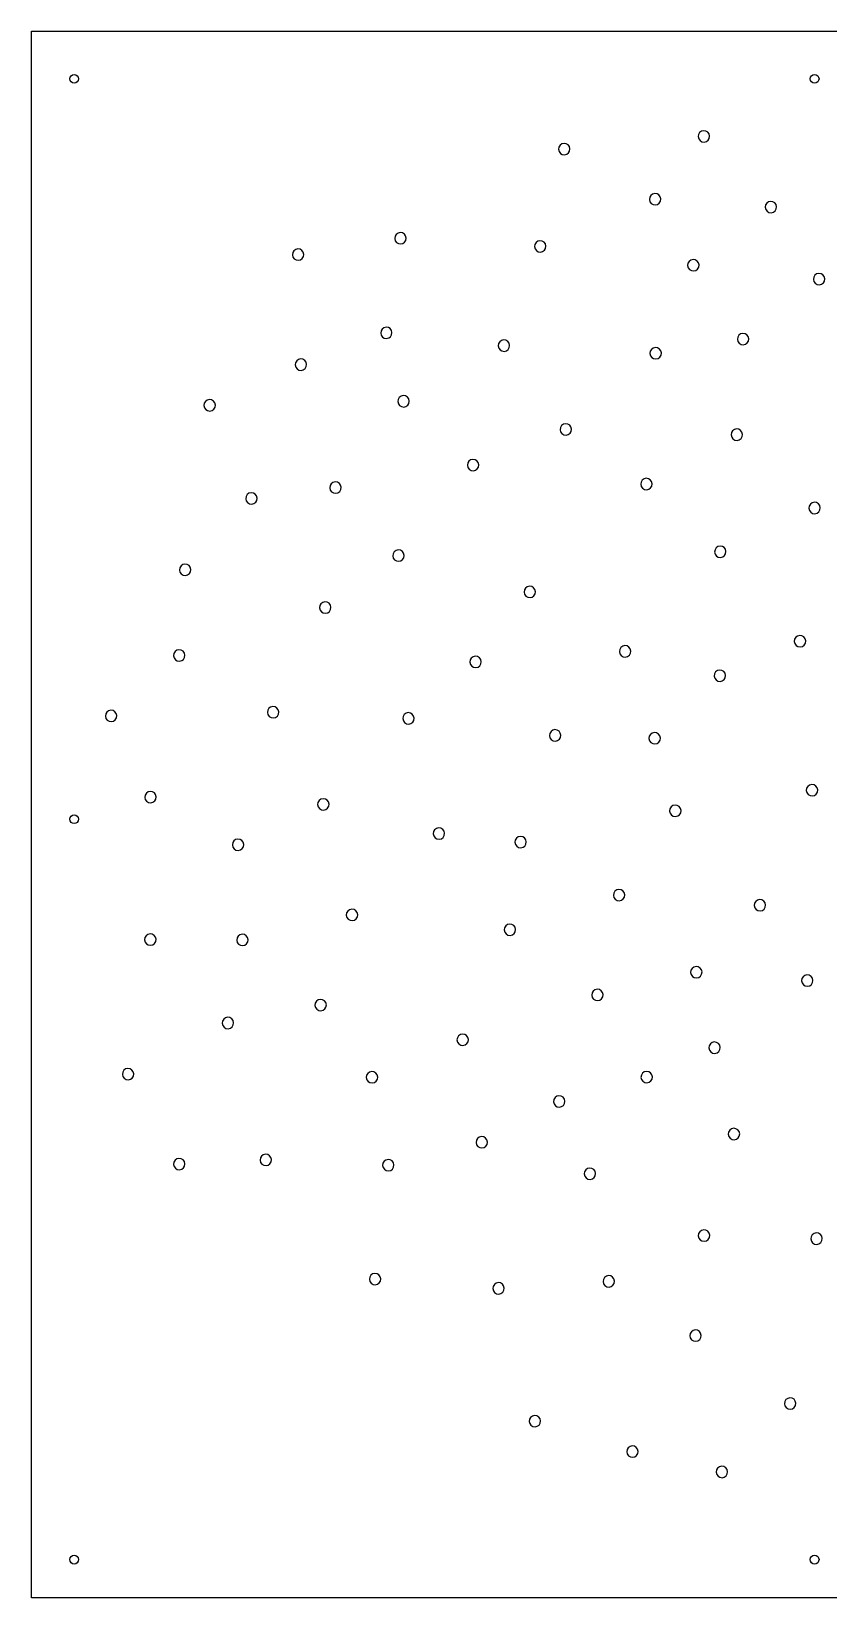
# Model space of a CAD drawing. Header units: millimetres. Extents: x -2422 to -1324, y 1673 to 2771.
# Drawn here: x -2422 to -1863, y 1673 to 2771 of the extents above; entities that cross this region are included whole.
import ezdxf

# ---------------------------------------------------------------- set-up
doc = ezdxf.new("R2010")
doc.units = ezdxf.units.MM
doc.header["$MEASUREMENT"] = 0
doc.layers.add('Make2D$visible$lines$EXPORTS', color=178, linetype='Continuous', true_color=0x000000)

msp = doc.modelspace()

# ---------------------------------------------------------------- linework, layer by layer
at = {"layer": 'Make2D$visible$lines$EXPORTS'}
msp.add_lwpolyline([(-2422, 1672.9), (-2422, 2771.1), (-1323.8, 2771.1), (-1323.8, 1672.9)], close=True, dxfattribs=at)
for centre in [(-2392, 2737.8, 952.1), (-1872.9, 2737.8, 952.1), (-2392, 2218.7, 952.1), (-2392, 1699.6, 952.1), (-1872.9, 1699.6, 952.1)]:
    msp.add_circle(centre, 3.12, dxfattribs=at)
for points in [[(-2052.4, 2688.4, 952.1), (-2052.5, 2690.6, 952.1), (-2050.7, 2692.4, 952.1), (-2048.5, 2692.5, 952.1), (-2046.3, 2692.6, 952.1), (-2044.5, 2690.9, 952.1), (-2044.4, 2688.7, 952.1), (-2044.3, 2686.5, 952.1), (-2046, 2684.6, 952.1), (-2048.2, 2684.5, 952.1), (-2050.4, 2684.4, 952.1), (-2052.3, 2686.1, 952.1), (-2052.4, 2688.4, 952.1)], [(-1954.5, 2697.3, 952.1), (-1954.6, 2699.5, 952.1), (-1952.9, 2701.3, 952.1), (-1950.7, 2701.4, 952.1), (-1948.5, 2701.5, 952.1), (-1946.6, 2699.8, 952.1), (-1946.5, 2697.6, 952.1), (-1946.4, 2695.4, 952.1), (-1948.1, 2693.5, 952.1), (-1950.3, 2693.4, 952.1), (-1952.5, 2693.3, 952.1), (-1954.4, 2695.1, 952.1), (-1954.5, 2697.3, 952.1)], [(-1988.7, 2653.2, 952.1), (-1988.8, 2655.4, 952.1), (-1987.1, 2657.3, 952.1), (-1984.9, 2657.4, 952.1), (-1982.7, 2657.5, 952.1), (-1980.8, 2655.8, 952.1), (-1980.7, 2653.6, 952.1), (-1980.6, 2651.4, 952.1), (-1982.4, 2649.5, 952.1), (-1984.6, 2649.4, 952.1), (-1986.8, 2649.3, 952.1), (-1988.6, 2651, 952.1), (-1988.7, 2653.2, 952.1)], [(-1907.5, 2647.8, 952.1), (-1907.6, 2650, 952.1), (-1905.9, 2651.8, 952.1), (-1903.7, 2651.9, 952.1), (-1901.5, 2652, 952.1), (-1899.6, 2650.3, 952.1), (-1899.5, 2648.1, 952.1), (-1899.4, 2645.9, 952.1), (-1901.1, 2644, 952.1), (-1903.3, 2643.9, 952.1), (-1905.5, 2643.8, 952.1), (-1907.4, 2645.5, 952.1), (-1907.5, 2647.8, 952.1)], [(-2167.2, 2625.8, 952.1), (-2167.3, 2628, 952.1), (-2165.6, 2629.9, 952.1), (-2163.4, 2630, 952.1), (-2161.2, 2630.1, 952.1), (-2159.3, 2628.4, 952.1), (-2159.2, 2626.1, 952.1), (-2159.1, 2623.9, 952.1), (-2160.9, 2622.1, 952.1), (-2163.1, 2622, 952.1), (-2165.3, 2621.9, 952.1), (-2167.1, 2623.6, 952.1), (-2167.2, 2625.8, 952.1)], [(-2239, 2614.4, 952.1), (-2239.1, 2616.6, 952.1), (-2237.3, 2618.5, 952.1), (-2235.1, 2618.6, 952.1), (-2232.9, 2618.7, 952.1), (-2231.1, 2616.9, 952.1), (-2231, 2614.7, 952.1), (-2230.9, 2612.5, 952.1), (-2232.6, 2610.7, 952.1), (-2234.8, 2610.6, 952.1), (-2237, 2610.5, 952.1), (-2238.9, 2612.2, 952.1), (-2239, 2614.4, 952.1)], [(-2069.2, 2620.2, 952.1), (-2069.3, 2622.4, 952.1), (-2067.6, 2624.2, 952.1), (-2065.4, 2624.3, 952.1), (-2063.2, 2624.4, 952.1), (-2061.3, 2622.7, 952.1), (-2061.2, 2620.5, 952.1), (-2061.1, 2618.3, 952.1), (-2062.9, 2616.4, 952.1), (-2065.1, 2616.3, 952.1), (-2067.3, 2616.2, 952.1), (-2069.1, 2617.9, 952.1), (-2069.2, 2620.2, 952.1)], [(-1961.9, 2606.9, 952.1), (-1962, 2609.1, 952.1), (-1960.3, 2611, 952.1), (-1958.1, 2611.1, 952.1), (-1955.9, 2611.2, 952.1), (-1954, 2609.5, 952.1), (-1953.9, 2607.3, 952.1), (-1953.8, 2605.1, 952.1), (-1955.5, 2603.2, 952.1), (-1957.7, 2603.1, 952.1), (-1959.9, 2603, 952.1), (-1961.8, 2604.7, 952.1), (-1961.9, 2606.9, 952.1)], [(-1873.7, 2597.2, 952.1), (-1873.8, 2599.4, 952.1), (-1872.1, 2601.3, 952.1), (-1869.9, 2601.4, 952.1), (-1867.7, 2601.5, 952.1), (-1865.8, 2599.8, 952.1), (-1865.7, 2597.6, 952.1), (-1865.6, 2595.3, 952.1), (-1867.3, 2593.5, 952.1), (-1869.5, 2593.4, 952.1), (-1871.7, 2593.3, 952.1), (-1873.6, 2595, 952.1), (-1873.7, 2597.2, 952.1)], [(-2177.1, 2559.5, 952.1), (-2177.2, 2561.7, 952.1), (-2175.5, 2563.6, 952.1), (-2173.3, 2563.7, 952.1), (-2171.1, 2563.8, 952.1), (-2169.2, 2562.1, 952.1), (-2169.2, 2559.9, 952.1), (-2169.1, 2557.7, 952.1), (-2170.8, 2555.8, 952.1), (-2173, 2555.7, 952.1), (-2175.2, 2555.6, 952.1), (-2177, 2557.3, 952.1), (-2177.1, 2559.5, 952.1)], [(-1927, 2555.2, 952.1), (-1927.1, 2557.4, 952.1), (-1925.4, 2559.2, 952.1), (-1923.2, 2559.3, 952.1), (-1921, 2559.4, 952.1), (-1919.1, 2557.7, 952.1), (-1919, 2555.5, 952.1), (-1919, 2553.3, 952.1), (-1920.7, 2551.4, 952.1), (-1922.9, 2551.3, 952.1), (-1925.1, 2551.2, 952.1), (-1926.9, 2553, 952.1), (-1927, 2555.2, 952.1)], [(-2094.7, 2550.6, 952.1), (-2094.8, 2552.8, 952.1), (-2093.1, 2554.6, 952.1), (-2090.9, 2554.7, 952.1), (-2088.7, 2554.8, 952.1), (-2086.8, 2553.1, 952.1), (-2086.7, 2550.9, 952.1), (-2086.6, 2548.7, 952.1), (-2088.3, 2546.8, 952.1), (-2090.5, 2546.7, 952.1), (-2092.7, 2546.7, 952.1), (-2094.6, 2548.4, 952.1), (-2094.7, 2550.6, 952.1)], [(-1988.3, 2545.2, 952.1), (-1988.4, 2547.4, 952.1), (-1986.7, 2549.3, 952.1), (-1984.5, 2549.4, 952.1), (-1982.3, 2549.5, 952.1), (-1980.4, 2547.8, 952.1), (-1980.3, 2545.6, 952.1), (-1980.2, 2543.4, 952.1), (-1981.9, 2541.5, 952.1), (-1984.2, 2541.4, 952.1), (-1986.4, 2541.3, 952.1), (-1988.2, 2543, 952.1), (-1988.3, 2545.2, 952.1)], [(-2237, 2537.2, 952.1), (-2237.1, 2539.4, 952.1), (-2235.4, 2541.3, 952.1), (-2233.2, 2541.4, 952.1), (-2231, 2541.5, 952.1), (-2229.1, 2539.8, 952.1), (-2229, 2537.6, 952.1), (-2229, 2535.4, 952.1), (-2230.7, 2533.5, 952.1), (-2232.9, 2533.4, 952.1), (-2235.1, 2533.3, 952.1), (-2236.9, 2535, 952.1), (-2237, 2537.2, 952.1)], [(-2165.1, 2511.5, 952.1), (-2165.2, 2513.7, 952.1), (-2163.5, 2515.6, 952.1), (-2161.3, 2515.7, 952.1), (-2159, 2515.8, 952.1), (-2157.2, 2514, 952.1), (-2157.1, 2511.8, 952.1), (-2157, 2509.6, 952.1), (-2158.7, 2507.8, 952.1), (-2160.9, 2507.7, 952.1), (-2163.1, 2507.6, 952.1), (-2165, 2509.3, 952.1), (-2165.1, 2511.5, 952.1)], [(-2301, 2508.8, 952.1), (-2301.1, 2511, 952.1), (-2299.4, 2512.8, 952.1), (-2297.2, 2512.9, 952.1), (-2295, 2513, 952.1), (-2293.1, 2511.3, 952.1), (-2293, 2509.1, 952.1), (-2292.9, 2506.9, 952.1), (-2294.6, 2505, 952.1), (-2296.8, 2504.9, 952.1), (-2299.1, 2504.8, 952.1), (-2300.9, 2506.5, 952.1), (-2301, 2508.8, 952.1)], [(-2051.3, 2491.8, 952.1), (-2051.4, 2494, 952.1), (-2049.6, 2495.9, 952.1), (-2047.4, 2496, 952.1), (-2045.2, 2496.1, 952.1), (-2043.4, 2494.4, 952.1), (-2043.3, 2492.2, 952.1), (-2043.2, 2490, 952.1), (-2044.9, 2488.1, 952.1), (-2047.1, 2488, 952.1), (-2049.3, 2487.9, 952.1), (-2051.2, 2489.6, 952.1), (-2051.3, 2491.8, 952.1)], [(-1931.4, 2488.2, 952.1), (-1931.5, 2490.4, 952.1), (-1929.8, 2492.2, 952.1), (-1927.6, 2492.3, 952.1), (-1925.4, 2492.4, 952.1), (-1923.5, 2490.7, 952.1), (-1923.4, 2488.5, 952.1), (-1923.3, 2486.3, 952.1), (-1925, 2484.4, 952.1), (-1927.2, 2484.3, 952.1), (-1929.4, 2484.2, 952.1), (-1931.3, 2486, 952.1), (-1931.4, 2488.2, 952.1)], [(-2116.3, 2466.9, 952.1), (-2116.4, 2469.1, 952.1), (-2114.7, 2470.9, 952.1), (-2112.5, 2471, 952.1), (-2110.3, 2471.1, 952.1), (-2108.4, 2469.4, 952.1), (-2108.3, 2467.2, 952.1), (-2108.2, 2465, 952.1), (-2109.9, 2463.1, 952.1), (-2112.1, 2463, 952.1), (-2114.3, 2462.9, 952.1), (-2116.2, 2464.6, 952.1), (-2116.3, 2466.9, 952.1)], [(-2212.8, 2451, 952.1), (-2212.9, 2453.2, 952.1), (-2211.2, 2455.1, 952.1), (-2209, 2455.2, 952.1), (-2206.7, 2455.3, 952.1), (-2204.9, 2453.6, 952.1), (-2204.8, 2451.4, 952.1), (-2204.7, 2449.2, 952.1), (-2206.4, 2447.3, 952.1), (-2208.6, 2447.2, 952.1), (-2210.8, 2447.1, 952.1), (-2212.7, 2448.8, 952.1), (-2212.8, 2451, 952.1)], [(-1994.7, 2453.5, 952.1), (-1994.8, 2455.7, 952.1), (-1993.1, 2457.6, 952.1), (-1990.9, 2457.7, 952.1), (-1988.7, 2457.8, 952.1), (-1986.9, 2456.1, 952.1), (-1986.8, 2453.8, 952.1), (-1986.7, 2451.6, 952.1), (-1988.4, 2449.8, 952.1), (-1990.6, 2449.7, 952.1), (-1992.8, 2449.6, 952.1), (-1994.7, 2451.3, 952.1), (-1994.7, 2453.5, 952.1)], [(-2271.7, 2443.4, 952.1), (-2271.8, 2445.6, 952.1), (-2270.1, 2447.5, 952.1), (-2267.9, 2447.6, 952.1), (-2265.7, 2447.7, 952.1), (-2263.8, 2446, 952.1), (-2263.7, 2443.8, 952.1), (-2263.6, 2441.6, 952.1), (-2265.3, 2439.7, 952.1), (-2267.5, 2439.6, 952.1), (-2269.7, 2439.5, 952.1), (-2271.6, 2441.2, 952.1), (-2271.7, 2443.4, 952.1)], [(-1876.9, 2436.7, 952.1), (-1877, 2438.9, 952.1), (-1875.2, 2440.8, 952.1), (-1873, 2440.9, 952.1), (-1870.8, 2441, 952.1), (-1869, 2439.3, 952.1), (-1868.9, 2437.1, 952.1), (-1868.8, 2434.9, 952.1), (-1870.5, 2433, 952.1), (-1872.7, 2432.9, 952.1), (-1874.9, 2432.8, 952.1), (-1876.8, 2434.5, 952.1), (-1876.9, 2436.7, 952.1)], [(-2168.6, 2403.3, 952.1), (-2168.7, 2405.5, 952.1), (-2167, 2407.4, 952.1), (-2164.8, 2407.5, 952.1), (-2162.6, 2407.6, 952.1), (-2160.7, 2405.9, 952.1), (-2160.6, 2403.6, 952.1), (-2160.5, 2401.4, 952.1), (-2162.3, 2399.6, 952.1), (-2164.5, 2399.5, 952.1), (-2166.7, 2399.4, 952.1), (-2168.5, 2401.1, 952.1), (-2168.6, 2403.3, 952.1)], [(-1943, 2406, 952.1), (-1943, 2408.2, 952.1), (-1941.3, 2410.1, 952.1), (-1939.1, 2410.2, 952.1), (-1936.9, 2410.3, 952.1), (-1935.1, 2408.6, 952.1), (-1935, 2406.4, 952.1), (-1934.9, 2404.2, 952.1), (-1936.6, 2402.3, 952.1), (-1938.8, 2402.2, 952.1), (-1941, 2402.1, 952.1), (-1942.9, 2403.8, 952.1), (-1943, 2406, 952.1)], [(-2318.2, 2393.4, 952.1), (-2318.2, 2395.6, 952.1), (-2316.5, 2397.5, 952.1), (-2314.3, 2397.6, 952.1), (-2312.1, 2397.7, 952.1), (-2310.3, 2396, 952.1), (-2310.2, 2393.8, 952.1), (-2310.1, 2391.5, 952.1), (-2311.8, 2389.7, 952.1), (-2314, 2389.6, 952.1), (-2316.2, 2389.5, 952.1), (-2318.1, 2391.2, 952.1), (-2318.2, 2393.4, 952.1)], [(-2076.6, 2377.9, 952.1), (-2076.7, 2380.1, 952.1), (-2075, 2382, 952.1), (-2072.8, 2382.1, 952.1), (-2070.6, 2382.2, 952.1), (-2068.7, 2380.4, 952.1), (-2068.6, 2378.2, 952.1), (-2068.5, 2376, 952.1), (-2070.2, 2374.2, 952.1), (-2072.4, 2374.1, 952.1), (-2074.6, 2374, 952.1), (-2076.5, 2375.7, 952.1), (-2076.6, 2377.9, 952.1)], [(-2220, 2366.9, 952.1), (-2220.1, 2369.1, 952.1), (-2218.4, 2371, 952.1), (-2216.2, 2371.1, 952.1), (-2214, 2371.2, 952.1), (-2212.1, 2369.5, 952.1), (-2212, 2367.3, 952.1), (-2211.9, 2365.1, 952.1), (-2213.6, 2363.2, 952.1), (-2215.8, 2363.1, 952.1), (-2218, 2363, 952.1), (-2219.9, 2364.7, 952.1), (-2220, 2366.9, 952.1)], [(-2009.7, 2336.2, 952.1), (-2009.8, 2338.4, 952.1), (-2008.1, 2340.3, 952.1), (-2005.9, 2340.4, 952.1), (-2003.7, 2340.5, 952.1), (-2001.8, 2338.8, 952.1), (-2001.7, 2336.6, 952.1), (-2001.6, 2334.4, 952.1), (-2003.3, 2332.5, 952.1), (-2005.6, 2332.4, 952.1), (-2007.8, 2332.3, 952.1), (-2009.6, 2334, 952.1), (-2009.7, 2336.2, 952.1)], [(-1887.1, 2343.4, 952.1), (-1887.2, 2345.6, 952.1), (-1885.5, 2347.4, 952.1), (-1883.3, 2347.5, 952.1), (-1881.1, 2347.6, 952.1), (-1879.2, 2345.9, 952.1), (-1879.1, 2343.7, 952.1), (-1879, 2341.5, 952.1), (-1880.7, 2339.6, 952.1), (-1882.9, 2339.5, 952.1), (-1885.2, 2339.4, 952.1), (-1887, 2341.2, 952.1), (-1887.1, 2343.4, 952.1)], [(-2322.3, 2333.3, 952.1), (-2322.4, 2335.5, 952.1), (-2320.7, 2337.4, 952.1), (-2318.5, 2337.5, 952.1), (-2316.3, 2337.6, 952.1), (-2314.4, 2335.8, 952.1), (-2314.3, 2333.6, 952.1), (-2314.2, 2331.4, 952.1), (-2315.9, 2329.6, 952.1), (-2318.1, 2329.5, 952.1), (-2320.3, 2329.4, 952.1), (-2322.2, 2331.1, 952.1), (-2322.3, 2333.3, 952.1)], [(-2114.6, 2328.8, 952.1), (-2114.7, 2331, 952.1), (-2113, 2332.9, 952.1), (-2110.8, 2333, 952.1), (-2108.6, 2333.1, 952.1), (-2106.7, 2331.4, 952.1), (-2106.6, 2329.1, 952.1), (-2106.5, 2326.9, 952.1), (-2108.2, 2325.1, 952.1), (-2110.4, 2325, 952.1), (-2112.6, 2324.9, 952.1), (-2114.5, 2326.6, 952.1), (-2114.6, 2328.8, 952.1)], [(-1943.3, 2319.1, 952.1), (-1943.4, 2321.3, 952.1), (-1941.7, 2323.2, 952.1), (-1939.5, 2323.3, 952.1), (-1937.3, 2323.4, 952.1), (-1935.4, 2321.7, 952.1), (-1935.3, 2319.5, 952.1), (-1935.2, 2317.3, 952.1), (-1936.9, 2315.4, 952.1), (-1939.1, 2315.3, 952.1), (-1941.3, 2315.2, 952.1), (-1943.2, 2316.9, 952.1), (-1943.3, 2319.1, 952.1)], [(-2256.5, 2293.6, 952.1), (-2256.6, 2295.8, 952.1), (-2254.9, 2297.6, 952.1), (-2252.7, 2297.7, 952.1), (-2250.5, 2297.8, 952.1), (-2248.6, 2296.1, 952.1), (-2248.5, 2293.9, 952.1), (-2248.4, 2291.7, 952.1), (-2250.1, 2289.8, 952.1), (-2252.3, 2289.7, 952.1), (-2254.6, 2289.6, 952.1), (-2256.4, 2291.4, 952.1), (-2256.5, 2293.6, 952.1)], [(-2370.1, 2290.9, 952.1), (-2370.2, 2293.1, 952.1), (-2368.5, 2295, 952.1), (-2366.3, 2295.1, 952.1), (-2364, 2295.2, 952.1), (-2362.2, 2293.5, 952.1), (-2362.1, 2291.3, 952.1), (-2362, 2289.1, 952.1), (-2363.7, 2287.2, 952.1), (-2365.9, 2287.1, 952.1), (-2368.1, 2287, 952.1), (-2370, 2288.7, 952.1), (-2370.1, 2290.9, 952.1)], [(-2161.6, 2289.2, 952.1), (-2161.7, 2291.4, 952.1), (-2160, 2293.3, 952.1), (-2157.8, 2293.4, 952.1), (-2155.6, 2293.4, 952.1), (-2153.7, 2291.7, 952.1), (-2153.6, 2289.5, 952.1), (-2153.5, 2287.3, 952.1), (-2155.2, 2285.5, 952.1), (-2157.4, 2285.4, 952.1), (-2159.6, 2285.3, 952.1), (-2161.5, 2287, 952.1), (-2161.6, 2289.2, 952.1)], [(-2058.8, 2277.3, 952.1), (-2058.8, 2279.5, 952.1), (-2057.1, 2281.4, 952.1), (-2054.9, 2281.5, 952.1), (-2052.7, 2281.5, 952.1), (-2050.9, 2279.8, 952.1), (-2050.8, 2277.6, 952.1), (-2050.7, 2275.4, 952.1), (-2052.4, 2273.6, 952.1), (-2054.6, 2273.5, 952.1), (-2056.8, 2273.4, 952.1), (-2058.7, 2275.1, 952.1), (-2058.8, 2277.3, 952.1)], [(-1989, 2275.3, 952.1), (-1989.1, 2277.5, 952.1), (-1987.4, 2279.4, 952.1), (-1985.2, 2279.5, 952.1), (-1983, 2279.6, 952.1), (-1981.1, 2277.8, 952.1), (-1981, 2275.6, 952.1), (-1980.9, 2273.4, 952.1), (-1982.6, 2271.6, 952.1), (-1984.8, 2271.5, 952.1), (-1987, 2271.4, 952.1), (-1988.9, 2273.1, 952.1), (-1989, 2275.3, 952.1)], [(-1878.7, 2238.9, 952.1), (-1878.8, 2241.1, 952.1), (-1877, 2242.9, 952.1), (-1874.8, 2243, 952.1), (-1872.6, 2243.1, 952.1), (-1870.8, 2241.4, 952.1), (-1870.7, 2239.2, 952.1), (-1870.6, 2237, 952.1), (-1872.3, 2235.1, 952.1), (-1874.5, 2235, 952.1), (-1876.7, 2234.9, 952.1), (-1878.6, 2236.7, 952.1), (-1878.7, 2238.9, 952.1)], [(-2342.5, 2234, 952.1), (-2342.5, 2236.3, 952.1), (-2340.8, 2238.1, 952.1), (-2338.6, 2238.2, 952.1), (-2336.4, 2238.3, 952.1), (-2334.6, 2236.6, 952.1), (-2334.5, 2234.4, 952.1), (-2334.4, 2232.2, 952.1), (-2336.1, 2230.3, 952.1), (-2338.3, 2230.2, 952.1), (-2340.5, 2230.1, 952.1), (-2342.4, 2231.8, 952.1), (-2342.5, 2234, 952.1)], [(-2221.3, 2228.9, 952.1), (-2221.4, 2231.1, 952.1), (-2219.7, 2233, 952.1), (-2217.5, 2233.1, 952.1), (-2215.2, 2233.2, 952.1), (-2213.4, 2231.5, 952.1), (-2213.3, 2229.3, 952.1), (-2213.2, 2227.1, 952.1), (-2214.9, 2225.2, 952.1), (-2217.1, 2225.1, 952.1), (-2219.3, 2225, 952.1), (-2221.2, 2226.7, 952.1), (-2221.3, 2228.9, 952.1)], [(-1974.5, 2224.4, 952.1), (-1974.6, 2226.6, 952.1), (-1972.9, 2228.5, 952.1), (-1970.7, 2228.6, 952.1), (-1968.5, 2228.7, 952.1), (-1966.6, 2226.9, 952.1), (-1966.5, 2224.7, 952.1), (-1966.4, 2222.5, 952.1), (-1968.2, 2220.7, 952.1), (-1970.4, 2220.6, 952.1), (-1972.6, 2220.5, 952.1), (-1974.4, 2222.2, 952.1), (-1974.5, 2224.4, 952.1)], [(-2140.3, 2208.5, 952.1), (-2140.4, 2210.7, 952.1), (-2138.7, 2212.5, 952.1), (-2136.5, 2212.6, 952.1), (-2134.3, 2212.7, 952.1), (-2132.4, 2211, 952.1), (-2132.3, 2208.8, 952.1), (-2132.2, 2206.6, 952.1), (-2133.9, 2204.7, 952.1), (-2136.1, 2204.6, 952.1), (-2138.3, 2204.5, 952.1), (-2140.2, 2206.3, 952.1), (-2140.3, 2208.5, 952.1)], [(-2281.1, 2200.7, 952.1), (-2281.2, 2202.9, 952.1), (-2279.5, 2204.7, 952.1), (-2277.3, 2204.8, 952.1), (-2275.1, 2204.9, 952.1), (-2273.2, 2203.2, 952.1), (-2273.1, 2201, 952.1), (-2273, 2198.8, 952.1), (-2274.8, 2196.9, 952.1), (-2277, 2196.8, 952.1), (-2279.2, 2196.7, 952.1), (-2281, 2198.4, 952.1), (-2281.1, 2200.7, 952.1)], [(-2083, 2202.5, 952.1), (-2083, 2204.7, 952.1), (-2081.3, 2206.5, 952.1), (-2079.1, 2206.6, 952.1), (-2076.9, 2206.7, 952.1), (-2075.1, 2205, 952.1), (-2075, 2202.8, 952.1), (-2074.9, 2200.6, 952.1), (-2076.6, 2198.7, 952.1), (-2078.8, 2198.6, 952.1), (-2081, 2198.5, 952.1), (-2082.9, 2200.3, 952.1), (-2083, 2202.5, 952.1)], [(-2013.9, 2165.3, 952.1), (-2014, 2167.6, 952.1), (-2012.3, 2169.4, 952.1), (-2010.1, 2169.5, 952.1), (-2007.9, 2169.6, 952.1), (-2006, 2167.9, 952.1), (-2005.9, 2165.7, 952.1), (-2005.9, 2163.5, 952.1), (-2007.6, 2161.6, 952.1), (-2009.8, 2161.5, 952.1), (-2012, 2161.4, 952.1), (-2013.8, 2163.1, 952.1), (-2013.9, 2165.3, 952.1)], [(-2201.2, 2151.4, 952.1), (-2201.3, 2153.6, 952.1), (-2199.6, 2155.5, 952.1), (-2197.3, 2155.6, 952.1), (-2195.1, 2155.7, 952.1), (-2193.3, 2153.9, 952.1), (-2193.2, 2151.7, 952.1), (-2193.1, 2149.5, 952.1), (-2194.8, 2147.7, 952.1), (-2197, 2147.6, 952.1), (-2199.2, 2147.5, 952.1), (-2201.1, 2149.2, 952.1), (-2201.2, 2151.4, 952.1)], [(-1915.2, 2158.2, 952.1), (-1915.3, 2160.4, 952.1), (-1913.6, 2162.3, 952.1), (-1911.4, 2162.4, 952.1), (-1909.2, 2162.5, 952.1), (-1907.3, 2160.7, 952.1), (-1907.2, 2158.5, 952.1), (-1907.1, 2156.3, 952.1), (-1908.8, 2154.5, 952.1), (-1911, 2154.4, 952.1), (-1913.2, 2154.3, 952.1), (-1915.1, 2156, 952.1), (-1915.2, 2158.2, 952.1)], [(-2090.5, 2141.1, 952.1), (-2090.6, 2143.3, 952.1), (-2088.9, 2145.1, 952.1), (-2086.7, 2145.2, 952.1), (-2084.5, 2145.3, 952.1), (-2082.6, 2143.6, 952.1), (-2082.5, 2141.4, 952.1), (-2082.4, 2139.2, 952.1), (-2084.1, 2137.3, 952.1), (-2086.3, 2137.2, 952.1), (-2088.5, 2137.1, 952.1), (-2090.4, 2138.9, 952.1), (-2090.5, 2141.1, 952.1)], [(-2342.6, 2134.1, 952.1), (-2342.7, 2136.3, 952.1), (-2341, 2138.2, 952.1), (-2338.8, 2138.3, 952.1), (-2336.6, 2138.4, 952.1), (-2334.7, 2136.7, 952.1), (-2334.6, 2134.5, 952.1), (-2334.5, 2132.3, 952.1), (-2336.3, 2130.4, 952.1), (-2338.5, 2130.3, 952.1), (-2340.7, 2130.2, 952.1), (-2342.5, 2131.9, 952.1), (-2342.6, 2134.1, 952.1)], [(-2278, 2133.9, 952.1), (-2278.1, 2136.1, 952.1), (-2276.4, 2138, 952.1), (-2274.2, 2138.1, 952.1), (-2272, 2138.2, 952.1), (-2270.1, 2136.4, 952.1), (-2270, 2134.2, 952.1), (-2269.9, 2132, 952.1), (-2271.7, 2130.2, 952.1), (-2273.9, 2130.1, 952.1), (-2276.1, 2130, 952.1), (-2277.9, 2131.7, 952.1), (-2278, 2133.9, 952.1)], [(-1959.8, 2111.3, 952.1), (-1959.9, 2113.5, 952.1), (-1958.2, 2115.3, 952.1), (-1956, 2115.4, 952.1), (-1953.8, 2115.5, 952.1), (-1951.9, 2113.8, 952.1), (-1951.8, 2111.6, 952.1), (-1951.7, 2109.4, 952.1), (-1953.5, 2107.5, 952.1), (-1955.7, 2107.4, 952.1), (-1957.9, 2107.3, 952.1), (-1959.7, 2109.1, 952.1), (-1959.8, 2111.3, 952.1)], [(-1882, 2105.4, 952.1), (-1882.1, 2107.6, 952.1), (-1880.4, 2109.5, 952.1), (-1878.2, 2109.6, 952.1), (-1876, 2109.6, 952.1), (-1874.1, 2107.9, 952.1), (-1874, 2105.7, 952.1), (-1873.9, 2103.5, 952.1), (-1875.6, 2101.7, 952.1), (-1877.8, 2101.6, 952.1), (-1880.1, 2101.5, 952.1), (-1881.9, 2103.2, 952.1), (-1882, 2105.4, 952.1)], [(-2029.1, 2095.3, 952.1), (-2029.2, 2097.5, 952.1), (-2027.5, 2099.4, 952.1), (-2025.3, 2099.5, 952.1), (-2023.1, 2099.6, 952.1), (-2021.2, 2097.9, 952.1), (-2021.1, 2095.7, 952.1), (-2021, 2093.5, 952.1), (-2022.8, 2091.6, 952.1), (-2025, 2091.5, 952.1), (-2027.2, 2091.4, 952.1), (-2029, 2093.1, 952.1), (-2029.1, 2095.3, 952.1)], [(-2223.2, 2088.2, 952.1), (-2223.3, 2090.5, 952.1), (-2221.6, 2092.3, 952.1), (-2219.4, 2092.4, 952.1), (-2217.2, 2092.5, 952.1), (-2215.3, 2090.8, 952.1), (-2215.2, 2088.6, 952.1), (-2215.1, 2086.4, 952.1), (-2216.8, 2084.5, 952.1), (-2219, 2084.4, 952.1), (-2221.2, 2084.3, 952.1), (-2223.1, 2086, 952.1), (-2223.2, 2088.2, 952.1)], [(-2288.2, 2075.6, 952.1), (-2288.3, 2077.8, 952.1), (-2286.6, 2079.7, 952.1), (-2284.4, 2079.8, 952.1), (-2282.2, 2079.9, 952.1), (-2280.3, 2078.2, 952.1), (-2280.2, 2076, 952.1), (-2280.1, 2073.8, 952.1), (-2281.8, 2071.9, 952.1), (-2284, 2071.8, 952.1), (-2286.2, 2071.7, 952.1), (-2288.1, 2073.4, 952.1), (-2288.2, 2075.6, 952.1)], [(-2123.6, 2063.9, 952.1), (-2123.6, 2066.1, 952.1), (-2121.9, 2068, 952.1), (-2119.7, 2068.1, 952.1), (-2117.5, 2068.2, 952.1), (-2115.7, 2066.4, 952.1), (-2115.6, 2064.2, 952.1), (-2115.5, 2062, 952.1), (-2117.2, 2060.2, 952.1), (-2119.4, 2060.1, 952.1), (-2121.6, 2060, 952.1), (-2123.5, 2061.7, 952.1), (-2123.6, 2063.9, 952.1)], [(-1947, 2058.3, 952.1), (-1947.1, 2060.5, 952.1), (-1945.4, 2062.4, 952.1), (-1943.2, 2062.5, 952.1), (-1941, 2062.6, 952.1), (-1939.1, 2060.9, 952.1), (-1939, 2058.7, 952.1), (-1938.9, 2056.5, 952.1), (-1940.6, 2054.6, 952.1), (-1942.8, 2054.5, 952.1), (-1945, 2054.4, 952.1), (-1946.9, 2056.1, 952.1), (-1947, 2058.3, 952.1)], [(-2358.2, 2039.8, 952.1), (-2358.3, 2042, 952.1), (-2356.6, 2043.9, 952.1), (-2354.4, 2043.9, 952.1), (-2352.1, 2044, 952.1), (-2350.3, 2042.3, 952.1), (-2350.2, 2040.1, 952.1), (-2350.1, 2037.9, 952.1), (-2351.8, 2036, 952.1), (-2354, 2036, 952.1), (-2356.2, 2035.9, 952.1), (-2358.1, 2037.6, 952.1), (-2358.2, 2039.8, 952.1)], [(-2187.2, 2037.6, 952.1), (-2187.3, 2039.8, 952.1), (-2185.6, 2041.7, 952.1), (-2183.4, 2041.8, 952.1), (-2181.2, 2041.9, 952.1), (-2179.3, 2040.1, 952.1), (-2179.2, 2037.9, 952.1), (-2179.1, 2035.7, 952.1), (-2180.8, 2033.9, 952.1), (-2183.1, 2033.8, 952.1), (-2185.3, 2033.7, 952.1), (-2187.1, 2035.4, 952.1), (-2187.2, 2037.6, 952.1)], [(-1994.6, 2037.7, 952.1), (-1994.7, 2039.9, 952.1), (-1992.9, 2041.8, 952.1), (-1990.7, 2041.9, 952.1), (-1988.5, 2041.9, 952.1), (-1986.7, 2040.2, 952.1), (-1986.6, 2038, 952.1), (-1986.5, 2035.8, 952.1), (-1988.2, 2034, 952.1), (-1990.4, 2033.9, 952.1), (-1992.6, 2033.8, 952.1), (-1994.5, 2035.5, 952.1), (-1994.6, 2037.7, 952.1)], [(-2055.9, 2020.6, 952.1), (-2056, 2022.8, 952.1), (-2054.3, 2024.7, 952.1), (-2052.1, 2024.8, 952.1), (-2049.9, 2024.9, 952.1), (-2048, 2023.1, 952.1), (-2047.9, 2020.9, 952.1), (-2047.8, 2018.7, 952.1), (-2049.5, 2016.9, 952.1), (-2051.8, 2016.8, 952.1), (-2054, 2016.7, 952.1), (-2055.8, 2018.4, 952.1), (-2055.9, 2020.6, 952.1)], [(-1933.4, 1997.8, 952.1), (-1933.5, 2000, 952.1), (-1931.8, 2001.9, 952.1), (-1929.6, 2002, 952.1), (-1927.4, 2002, 952.1), (-1925.5, 2000.3, 952.1), (-1925.4, 1998.1, 952.1), (-1925.3, 1995.9, 952.1), (-1927, 1994.1, 952.1), (-1929.2, 1994, 952.1), (-1931.4, 1993.9, 952.1), (-1933.3, 1995.6, 952.1), (-1933.4, 1997.8, 952.1)], [(-2110.2, 1992, 952.1), (-2110.3, 1994.2, 952.1), (-2108.6, 1996.1, 952.1), (-2106.4, 1996.2, 952.1), (-2104.2, 1996.3, 952.1), (-2102.3, 1994.5, 952.1), (-2102.3, 1992.3, 952.1), (-2102.2, 1990.1, 952.1), (-2103.9, 1988.3, 952.1), (-2106.1, 1988.2, 952.1), (-2108.3, 1988.1, 952.1), (-2110.1, 1989.8, 952.1), (-2110.2, 1992, 952.1)], [(-2322.3, 1976.7, 952.1), (-2322.4, 1978.9, 952.1), (-2320.7, 1980.8, 952.1), (-2318.5, 1980.9, 952.1), (-2316.2, 1981, 952.1), (-2314.4, 1979.3, 952.1), (-2314.3, 1977.1, 952.1), (-2314.2, 1974.9, 952.1), (-2315.9, 1973, 952.1), (-2318.1, 1972.9, 952.1), (-2320.3, 1972.8, 952.1), (-2322.2, 1974.5, 952.1), (-2322.3, 1976.7, 952.1)], [(-2261.7, 1979.6, 952.1), (-2261.8, 1981.8, 952.1), (-2260.1, 1983.7, 952.1), (-2257.9, 1983.8, 952.1), (-2255.7, 1983.9, 952.1), (-2253.8, 1982.2, 952.1), (-2253.7, 1980, 952.1), (-2253.6, 1977.7, 952.1), (-2255.3, 1975.9, 952.1), (-2257.5, 1975.8, 952.1), (-2259.8, 1975.7, 952.1), (-2261.6, 1977.4, 952.1), (-2261.7, 1979.6, 952.1)], [(-2175.8, 1976, 952.1), (-2175.9, 1978.2, 952.1), (-2174.1, 1980, 952.1), (-2171.9, 1980.1, 952.1), (-2169.7, 1980.2, 952.1), (-2167.9, 1978.5, 952.1), (-2167.8, 1976.3, 952.1), (-2167.7, 1974.1, 952.1), (-2169.4, 1972.2, 952.1), (-2171.6, 1972.1, 952.1), (-2173.8, 1972.1, 952.1), (-2175.7, 1973.8, 952.1), (-2175.8, 1976, 952.1)], [(-2034.4, 1970, 952.1), (-2034.5, 1972.2, 952.1), (-2032.8, 1974, 952.1), (-2030.6, 1974.1, 952.1), (-2028.4, 1974.2, 952.1), (-2026.5, 1972.5, 952.1), (-2026.4, 1970.3, 952.1), (-2026.3, 1968.1, 952.1), (-2028, 1966.2, 952.1), (-2030.2, 1966.1, 952.1), (-2032.5, 1966.1, 952.1), (-2034.3, 1967.8, 952.1), (-2034.4, 1970, 952.1)], [(-1954.4, 1926.6, 952.1), (-1954.5, 1928.8, 952.1), (-1952.8, 1930.7, 952.1), (-1950.6, 1930.8, 952.1), (-1948.4, 1930.9, 952.1), (-1946.5, 1929.2, 952.1), (-1946.4, 1927, 952.1), (-1946.3, 1924.8, 952.1), (-1948.1, 1922.9, 952.1), (-1950.3, 1922.8, 952.1), (-1952.5, 1922.7, 952.1), (-1954.3, 1924.4, 952.1), (-1954.4, 1926.6, 952.1)], [(-1875.5, 1924.4, 952.1), (-1875.6, 1926.6, 952.1), (-1873.9, 1928.5, 952.1), (-1871.7, 1928.6, 952.1), (-1869.5, 1928.7, 952.1), (-1867.6, 1927, 952.1), (-1867.5, 1924.8, 952.1), (-1867.4, 1922.6, 952.1), (-1869.2, 1920.7, 952.1), (-1871.4, 1920.6, 952.1), (-1873.6, 1920.5, 952.1), (-1875.4, 1922.2, 952.1), (-1875.5, 1924.4, 952.1)], [(-2185, 1896.1, 952.1), (-2185.1, 1898.3, 952.1), (-2183.4, 1900.2, 952.1), (-2181.2, 1900.2, 952.1), (-2179, 1900.3, 952.1), (-2177.1, 1898.6, 952.1), (-2177, 1896.4, 952.1), (-2176.9, 1894.2, 952.1), (-2178.6, 1892.3, 952.1), (-2180.9, 1892.3, 952.1), (-2183.1, 1892.2, 952.1), (-2184.9, 1893.9, 952.1), (-2185, 1896.1, 952.1)], [(-2098.5, 1889.6, 952.1), (-2098.6, 1891.8, 952.1), (-2096.8, 1893.7, 952.1), (-2094.6, 1893.8, 952.1), (-2092.4, 1893.9, 952.1), (-2090.6, 1892.2, 952.1), (-2090.5, 1890, 952.1), (-2090.4, 1887.8, 952.1), (-2092.1, 1885.9, 952.1), (-2094.3, 1885.8, 952.1), (-2096.5, 1885.7, 952.1), (-2098.4, 1887.4, 952.1), (-2098.5, 1889.6, 952.1)], [(-2021.2, 1894.5, 952.1), (-2021.3, 1896.7, 952.1), (-2019.5, 1898.6, 952.1), (-2017.3, 1898.7, 952.1), (-2015.1, 1898.8, 952.1), (-2013.3, 1897, 952.1), (-2013.2, 1894.8, 952.1), (-2013.1, 1892.6, 952.1), (-2014.8, 1890.8, 952.1), (-2017, 1890.7, 952.1), (-2019.2, 1890.6, 952.1), (-2021.1, 1892.3, 952.1), (-2021.2, 1894.5, 952.1)], [(-1960.4, 1856.5, 952.1), (-1960.4, 1858.7, 952.1), (-1958.7, 1860.6, 952.1), (-1956.5, 1860.7, 952.1), (-1954.3, 1860.8, 952.1), (-1952.5, 1859, 952.1), (-1952.4, 1856.8, 952.1), (-1952.3, 1854.6, 952.1), (-1954, 1852.8, 952.1), (-1956.2, 1852.7, 952.1), (-1958.4, 1852.6, 952.1), (-1960.3, 1854.3, 952.1), (-1960.4, 1856.5, 952.1)], [(-1894, 1808.9, 952.1), (-1894.1, 1811.1, 952.1), (-1892.4, 1812.9, 952.1), (-1890.2, 1813, 952.1), (-1888, 1813.1, 952.1), (-1886.1, 1811.4, 952.1), (-1886, 1809.2, 952.1), (-1886, 1807, 952.1), (-1887.7, 1805.1, 952.1), (-1889.9, 1805, 952.1), (-1892.1, 1805, 952.1), (-1893.9, 1806.7, 952.1), (-1894, 1808.9, 952.1)], [(-2073, 1796.5, 952.1), (-2073.1, 1798.7, 952.1), (-2071.4, 1800.5, 952.1), (-2069.2, 1800.6, 952.1), (-2067, 1800.7, 952.1), (-2065.1, 1799, 952.1), (-2065, 1796.8, 952.1), (-2064.9, 1794.6, 952.1), (-2066.6, 1792.7, 952.1), (-2068.9, 1792.7, 952.1), (-2071.1, 1792.6, 952.1), (-2072.9, 1794.3, 952.1), (-2073, 1796.5, 952.1)], [(-2004.6, 1775.2, 952.1), (-2004.7, 1777.4, 952.1), (-2003, 1779.2, 952.1), (-2000.7, 1779.3, 952.1), (-1998.5, 1779.4, 952.1), (-1996.7, 1777.7, 952.1), (-1996.6, 1775.5, 952.1), (-1996.5, 1773.3, 952.1), (-1998.2, 1771.4, 952.1), (-2000.4, 1771.3, 952.1), (-2002.6, 1771.2, 952.1), (-2004.5, 1773, 952.1), (-2004.6, 1775.2, 952.1)], [(-1941.9, 1760.9, 952.1), (-1942, 1763.1, 952.1), (-1940.3, 1764.9, 952.1), (-1938.1, 1765, 952.1), (-1935.8, 1765.1, 952.1), (-1934, 1763.4, 952.1), (-1933.9, 1761.2, 952.1), (-1933.8, 1759, 952.1), (-1935.5, 1757.1, 952.1), (-1937.7, 1757, 952.1), (-1939.9, 1757, 952.1), (-1941.8, 1758.7, 952.1), (-1941.9, 1760.9, 952.1)]]:
    msp.add_open_spline(points, degree=3, knots=[1, 1, 1, 1, 2, 2, 2, 3, 3, 3, 4, 4, 4, 5, 5, 5, 5], dxfattribs=at)

doc.saveas('drawing.dxf')
